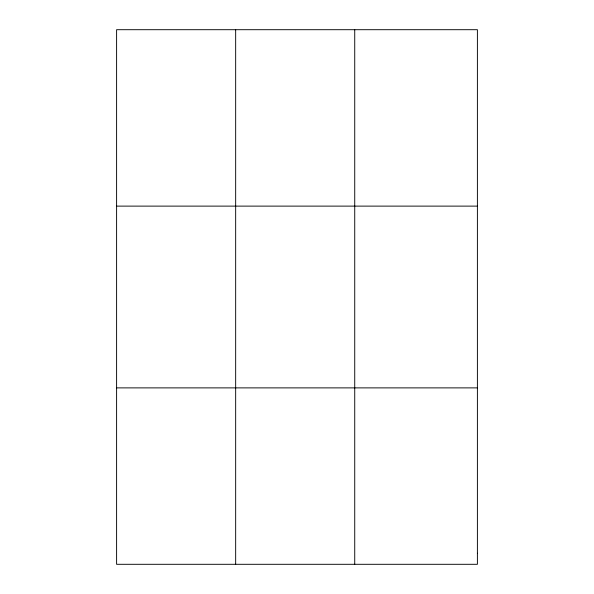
<?xml version="1.0" encoding="UTF-8"?>
<svg xmlns="http://www.w3.org/2000/svg" width="594" height="594" viewBox="0 0 594 594"><rect width="100%" height="100%" fill="white"/><g stroke="black" fill="none" stroke-linecap="round" stroke-linejoin="round"><path stroke-width="0.89" d="M235.662 29.7L235.662 564.3M354.729 29.7L354.729 564.3M116.602 206.118L477.398 206.118M116.602 387.882L477.398 387.882M477.398 553.274L477.398 564.3L116.602 564.3L116.602 29.7L477.398 29.7L477.398 553.274"/></g></svg>
